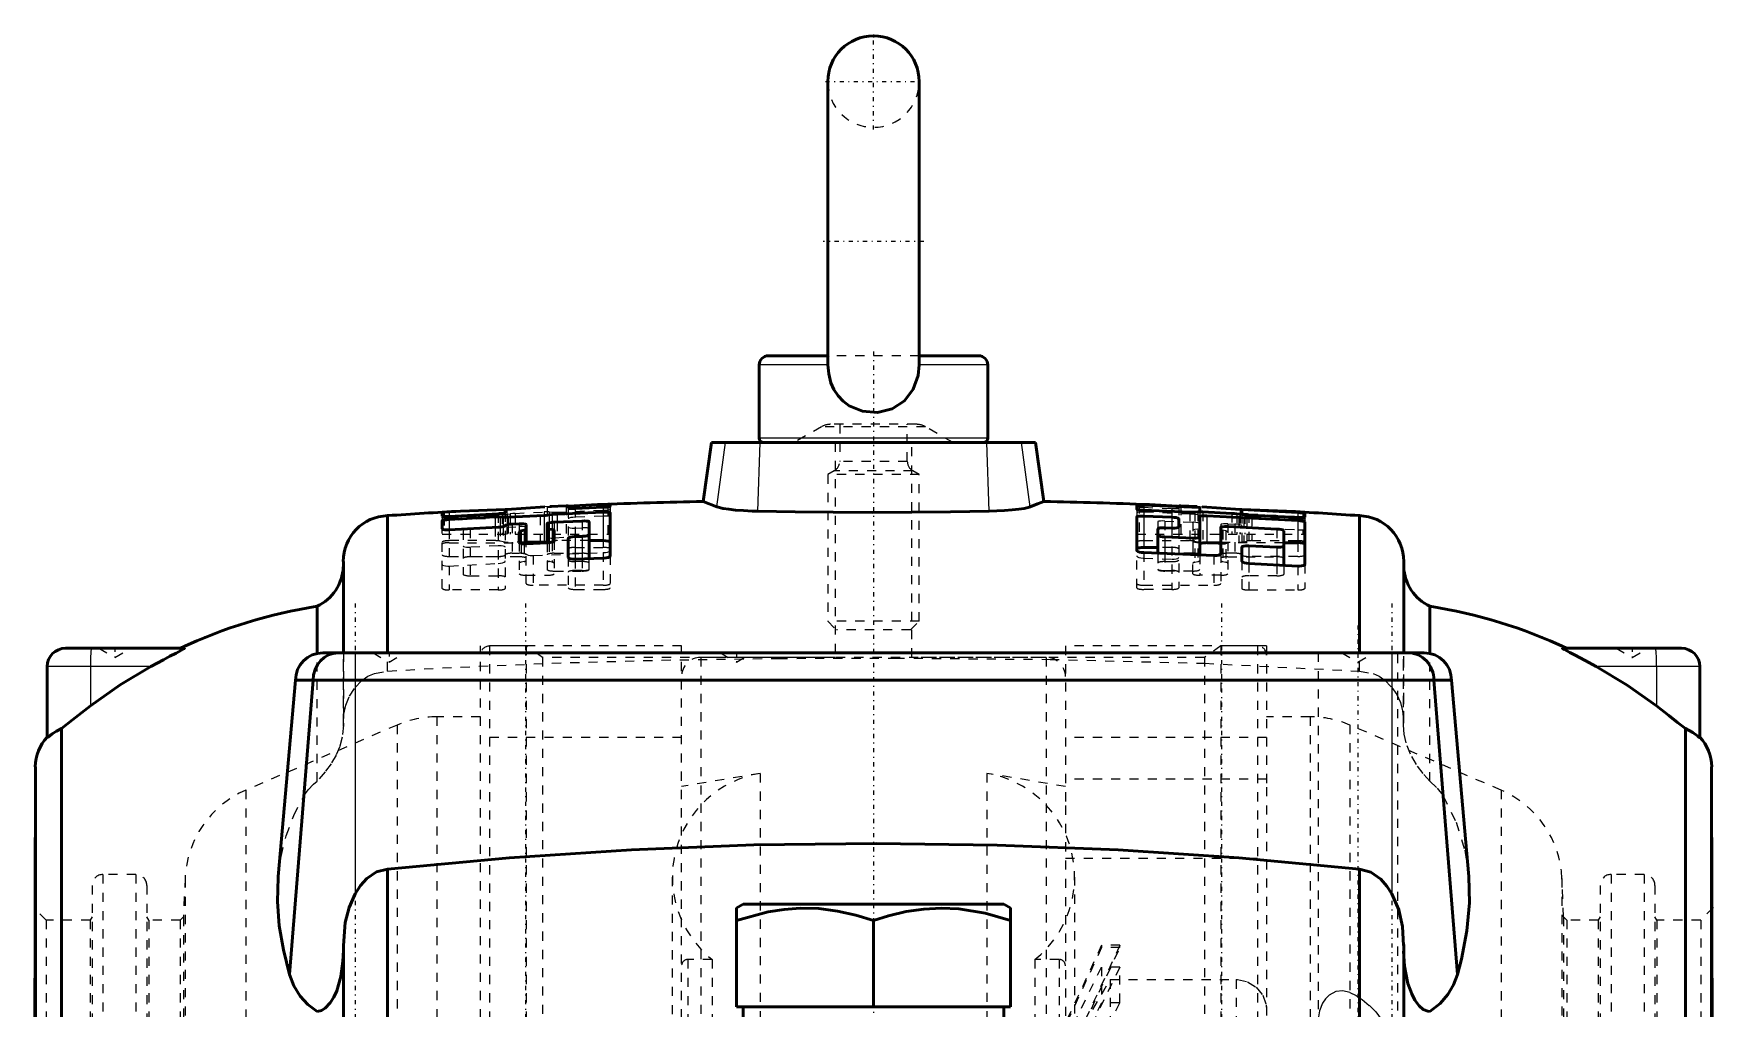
# Model space of a CAD drawing. Header units: millimetres. Extents: x -124 to 124, y -141 to 176.
# Drawn here: x -91.9 to 91.9, y 69.1 to 175.8 of the extents above; entities that cross this region are included whole.
import ezdxf

# ---------------------------------------------------------------- set-up
doc = ezdxf.new("R2010")
doc.units = ezdxf.units.MM
doc.linetypes.add('Center', pattern=[1.5, 0.45, -0.5, 0.05, -0.5])
doc.linetypes.add('Dashed', pattern=[2, 1, -1])
for name, color, linetype, lineweight in [('2d ConnectionPoints', 7, 'Continuous', 50), ('AM_0', 7, 'Continuous', 50), ('AM_4', 3, 'Continuous', 25), ('AM_7', 7, 'Center', 25), ('AM_9', 6, 'Dashed', 25)]:
    doc.layers.add(name, color=color, linetype=linetype, lineweight=lineweight)

# ---------------------------------------------------------------- blocks, each defined once
blk = doc.blocks.new('1_SKF_MBL_24_0_in_SKFSNL5246201224KH3024_0')
at = {"layer": 'AM_9'}
for p, q in [((24.96, 76), (21, 67.5)), ((24.96, 75.76), (21, 67.23)), ((26.96, 76), (23, 67.5)), ((23, 67.23), (26.96, 75.76)), ((26.96, 76), (24.96, 76)), ((24.96, 76), (24.96, 75.76)), ((26.96, 75.76), (24.96, 75.76)), ((26.96, 75.76), (26.96, 76)), ((21, 65.54), (24.96, 73.61)), ((26.96, 73.61), (23, 65.54)), ((26.96, 73.61), (24.96, 73.61)), ((24.96, 73.61), (24.96, 69.71)), ((26.96, 69.71), (26.96, 73.61)), ((24.96, 69.71), (21, 61.64)), ((23, 61.64), (26.96, 69.71)), ((26.96, 69.71), (24.96, 69.71))]:
    blk.add_line(p, q, dxfattribs=at)
blk = doc.blocks.new('2_SKF_KML_24_0_in_SKFSNL5246201224KH3024_0')
at = {"layer": 'AM_9'}
for p, q in [((23.01, 67.25), (25.89, 72.25)), ((25.89, 72.25), (39.67, 72.25)), ((25.89, 72.25), (25.89, 6)), ((39.67, 72.25), (39.67, 6))]:
    blk.add_line(p, q, dxfattribs=at)
blk.add_lwpolyline([(39.67, 72.25), (39.84, 72.25), (40.93, 72), (41.88, 71.41), (42.58, 70.54), (42.95, 69.48), (43, 68.91)], dxfattribs=at)
blk = doc.blocks.new('4_FRB_22_215_location_rng_1_0_in_SKFSNL5246201224KH3024_0')
at = {"layer": 'AM_9'}
for p, q in [((43, 108.75), (21, 108.75)), ((21, 108.75), (21, 91.28)), ((43, 108.75), (43, 93.31)), ((43, 98.75), (21, 98.75)), ((43, 94.18), (21, 94.18)), ((21, 85.52), (43, 85.52))]:
    blk.add_line(p, q, dxfattribs=at)
blk = doc.blocks.new('5_FRB_22_215_location_rng_2_0_in_SKFSNL5246201224KH3024_0')
at = {"layer": 'AM_9'}
for p, q in [((-43, 0), (-43, 108.75)), ((-21, 108.75), (-43, 108.75)), ((-21, 0), (-21, 108.75)), ((-21, 98.75), (-43, 98.75))]:
    blk.add_line(p, q, dxfattribs=at)
blk = doc.blocks.new('6_1224_KM_simple_0_in_SKFSNL5246201224KH3024_0')
at = {"layer": 'AM_9'}
for p, q in [((18.9, 107.5), (-18.9, 107.5)), ((-18.9, 107.5), (-18.9, -107.5)), ((18.9, 107.5), (18.9, -107.5)), ((-12.4, 94.81), (-21, 93.37)), ((-12.4, 94.81), (-12.4, -94.81)), ((21, 93.37), (12.4, 94.81)), ((12.4, 94.81), (12.4, -94.81)), ((21, 91.28), (21, 0)), ((-22.01, 83.46), (-22.01, -83.46)), ((22.01, -83.46), (22.01, 83.46)), ((-17.66, 74.45), (-20.3, 74.45)), ((-20.3, 74.45), (-20.3, -74.45)), ((-17.66, 74.45), (-17.66, -74.45)), ((20.3, 74.45), (17.66, 74.45)), ((17.66, 74.45), (17.66, -74.45)), ((20.3, 74.45), (20.3, -74.45))]:
    blk.add_line(p, q, dxfattribs=at)
for centre, radius, start, end in [((-18.9, 105.4), 2.1, 90, 180), ((18.9, 105.4), 2.1, 360, 90), ((-10.5, 83.46), 11.51, 99.4996, 231.5166), ((10.5, 83.46), 11.51, 308.4834, 80.5004), ((-20.3, 73.75), 0.7, 90, 180), ((20.3, 73.75), 0.7, 0, 90)]:
    blk.add_arc(centre, radius, start, end, dxfattribs=at)
blk = doc.blocks.new('7_M_10_ebolt_001_0_in_SKFSNL5246201224KH3024_0')
at = {"layer": 'AM_0'}
for p, q in [((-5, 170.5), (-5, 139.75)), ((5, 139.75), (5, 170.5)), ((-5, 140.5), (-11.5, 140.5)), ((-5, 139.5), (-5, 139.79)), ((11.5, 140.5), (5, 140.5)), ((5, 139.78), (5, 139.5)), ((-12.5, 139.5), (-12.5, 131.5)), ((12.5, 131.5), (12.5, 139.5))]:
    blk.add_line(p, q, dxfattribs=at)
blk.add_lwpolyline([(-5, 139.5), (-4.9, 138.52), (-4.65, 137.54), (-4.33, 136.8), (-3.88, 136.1), (-3.33, 135.52), (-2.66, 135.02), (-1.19, 134.43), (0.44, 134.31), (2.03, 134.7), (3.39, 135.57), (4.35, 136.83), (4.87, 138.34), (5, 139.5)], dxfattribs=at)
for centre, radius, start, end in [((0, 170.5), 5, 360, 180), ((-11.5, 139.5), 1, 90, 180), ((11.5, 139.5), 1, 0, 90), ((-12, 131.5), 0.5, 180, 270), ((12, 131.5), 0.5, 270, 0)]:
    blk.add_arc(centre, radius, start, end, dxfattribs=at)
at = {"layer": 'AM_4'}
for p, q in [((-5, 139.5), (-12.5, 139.5)), ((12.5, 139.5), (5, 139.5)), ((12.5, 131.5), (-12.5, 131.5))]:
    blk.add_line(p, q, dxfattribs=at)
at = {"layer": 'AM_7'}
for p, q in [((0, 165.25), (0, 175.75)), ((-5.25, 170.5), (5.25, 170.5)), ((5.5, 153), (-5.5, 153)), ((0, 140.97), (0, -52.5))]:
    blk.add_line(p, q, dxfattribs=at)
at = {"layer": 'AM_9'}
for p, q in [((5, 140.5), (-5, 140.5)), ((5, 139.5), (5, 139.78)), ((-5.7, 132.73), (-8.7, 131)), ((5.7, 132.73), (-5.7, 132.73)), ((4.7, 133), (-4.7, 133)), ((-3.7, 133), (-3.7, 128.94)), ((3.7, 128.94), (3.7, 133)), ((8.7, 131), (5.7, 132.73)), ((3.7, 128.94), (-3.7, 128.94)), ((-4.3, 127.9), (-5, 127.5)), ((-5, 127.5), (-5, 111.45)), ((5, 127.5), (-5, 127.5)), ((4.3, 127.9), (-4.3, 127.9)), ((5, 127.5), (4.3, 127.9)), ((5, 111.45), (5, 127.5)), ((-5, 111.45), (-4.05, 110.5)), ((5, 111.45), (-5, 111.45)), ((4.05, 110.5), (-4.05, 110.5)), ((4.05, 110.5), (5, 111.45))]:
    blk.add_line(p, q, dxfattribs=at)
for points in [[(-5, 139.79), (-5, 139.82), (-4.98, 140.11), (-4.95, 140.34), (-4.89, 140.47), (-4.85, 140.5)], [(4.85, 140.5), (4.88, 140.48), (4.94, 140.36), (4.98, 140.14), (5, 139.84), (5, 139.78)]]:
    blk.add_lwpolyline(points, dxfattribs=at)
for centre, radius, start, end in [((0, 170.5), 5, 180, 0), ((-4.7, 131), 2, 90, 120), ((4.7, 131), 2, 60, 90), ((-4.9, 128.94), 1.2, 300, 0), ((4.9, 128.94), 1.2, 180, 240)]:
    blk.add_arc(centre, radius, start, end, dxfattribs=at)
blk = doc.blocks.new('9_M_20x110_20x110_001_2_0_in_SKFSNL5246201224KH3024_0')
at = {"layer": 'AM_0'}
for p, q in [((-14.25, 80.5), (-15.01, 80.06)), ((-15, 80.07), (-15, 69.25)), ((14.25, 80.5), (-14.25, 80.5)), ((15.01, 80.06), (14.25, 80.5)), ((15, 80.07), (15, 69.25)), ((0, 78.73), (0, 69.25)), ((-15, 69.25), (15, 69.25)), ((-14.25, 69.25), (-14.25, 68)), ((14.25, 68), (14.25, 69.25))]:
    blk.add_line(p, q, dxfattribs=at)
for points in [[(0, 78.73), (-1.95, 79.31), (-3.93, 79.75), (-5.98, 80.01), (-8.03, 80.06), (-9.78, 79.93), (-11.52, 79.66), (-15, 78.73)], [(15, 78.73), (12.21, 79.52), (9.33, 79.98), (7.42, 80.07), (5.51, 79.97), (3.56, 79.68), (1.64, 79.23), (0, 78.73)]]:
    blk.add_lwpolyline(points, dxfattribs=at)
blk = doc.blocks.new('10_SNL_524_620_CAP_0_in_SKFSNL5246201224KH3024_0')
at = {"layer": 'AM_0'}
for p, q in [((-17.74, 131), (-18.64, 124.57)), ((-17.74, 131), (17.74, 131)), ((18.64, 124.57), (17.74, 131)), ((-47.19, 122.95), (-47.19, 123.37)), ((-46.97, 123.39), (-45.19, 123.51)), ((-41.06, 123.22), (-46.42, 122.93)), ((-45.19, 123.51), (-40.3, 123.67)), ((-40.3, 123.65), (-40.3, 123.33)), ((-35.95, 123.98), (-40.11, 123.68)), ((-33.62, 124.07), (-35.41, 124)), ((-34.62, 123.18), (-29.57, 123.38)), ((-33.4, 124.06), (-30.2, 124.22)), ((-33.4, 123.82), (-33.4, 124.07)), ((-29.57, 123.92), (-32.63, 123.8)), ((-30.2, 124.22), (-29.06, 124.25)), ((-28.8, 124.26), (-28.8, 124)), ((-28.8, 123.32), (-28.8, 118.61)), ((-18.64, 124.57), (-17.14, 123.96)), ((28.8, 123.71), (28.8, 124.14)), ((29.57, 124.14), (35.7, 123.89)), ((34.62, 123.4), (29.57, 123.6)), ((35.7, 123.89), (30.2, 124.22)), ((33.62, 124.07), (35.41, 124)), ((35.47, 123.42), (35.16, 123.4)), ((35.7, 123.89), (35.7, 123.42)), ((35.95, 123.98), (40.11, 123.68)), ((39.21, 123.26), (36.02, 123.41)), ((40.07, 123.17), (39.75, 123.21)), ((40.3, 123.67), (40.3, 123.14)), ((40.3, 123.67), (46.42, 123.34)), ((45.19, 123.51), (40.3, 123.67)), ((47.19, 123.26), (47.19, 122.83)), ((-53.16, 108), (-53.16, 123.01)), ((-47.19, 121.55), (-47.19, 122.46)), ((-46.42, 122.59), (-41.38, 122.87)), ((-41.06, 121.75), (-46.42, 121.46)), ((-40.84, 122.87), (-40.52, 122.84)), ((-39.98, 122.84), (-36.02, 123.03)), ((-38.76, 122.12), (-39.53, 122.09)), ((-38.54, 121.33), (-38.22, 121.41)), ((-38, 122.03), (-38, 119.92)), ((-35.7, 122.13), (-35.7, 120.03)), ((-35.47, 123.08), (-35.16, 123.13)), ((-35.47, 121.53), (-35.16, 121.49)), ((-31.87, 122.42), (-34.93, 122.3)), ((-34.93, 121.38), (-34.93, 120.25)), ((-31.1, 122.32), (-31.1, 118.3)), ((28.8, 119.21), (28.8, 122.86)), ((29.57, 122.95), (32.63, 122.83)), ((31.1, 121.56), (31.1, 118.9)), ((32.63, 121.65), (31.87, 121.68)), ((33.4, 122.69), (33.4, 121.77)), ((35.7, 122.91), (35.7, 118.71)), ((36.46, 122.98), (46.42, 122.47)), ((38, 121.71), (38, 118.84)), ((44.13, 121.54), (38.76, 121.82)), ((46.42, 122.79), (40.61, 123.11)), ((44.89, 121.36), (44.89, 117.58)), ((47.19, 122.33), (47.19, 117.68)), ((53.16, 108), (53.16, 123.01)), ((-38.76, 120.08), (-38.76, 121.21)), ((-36.02, 120.1), (-38, 120.1)), ((-35.7, 120.03), (-38, 119.92)), ((-33.4, 118.44), (-33.4, 120.5)), ((-32.63, 120.71), (-31.87, 120.74)), ((-29.57, 120.28), (-31.1, 120.28)), ((31.1, 119.53), (29.57, 119.53)), ((31.87, 120.68), (34.93, 120.56)), ((38, 120.05), (36.46, 120.05)), ((40.3, 118.05), (40.3, 119.56)), ((41.06, 119.71), (44.13, 119.55)), ((46.42, 120.05), (44.89, 120.05)), ((-58, 118), (-58, 108)), ((-29.57, 118.36), (-32.63, 118.24)), ((37.23, 118.65), (29.57, 118.97)), ((46.42, 117.49), (41.06, 117.78)), ((58.01, 108), (58.01, 118)), ((-60.88, 107.93), (-60.88, 113.09)), ((60.88, 107.93), (60.88, 113.09)), ((-88.4, 108.5), (-75.38, 108.5)), ((75.38, 108.5), (88.4, 108.5)), ((60.24, 108), (-60.24, 108)), ((-90.4, 106.5), (-90.4, 98.72)), ((-63.24, 105), (-65.12, 83.52)), ((-63.9, 72.8), (-61.31, 105)), ((63.24, 105), (-63.24, 105)), ((63.9, 72.8), (61.31, 105)), ((65.12, 83.52), (63.24, 105)), ((90.4, 106.5), (90.4, 98.72)), ((-88.82, 0), (-88.82, 99.71)), ((88.82, 0), (88.82, 99.71)), ((-91.89, 0), (-91.7, 95.54)), ((-91.7, 0), (-91.7, 95.54)), ((91.89, 0), (91.7, 95.54)), ((91.7, 0), (91.7, 95.54)), ((-53.16, 0), (-53.16, 84.33)), ((53.16, 0), (53.16, 84.33)), ((-58, 76.06), (-58, 0)), ((58.01, 0), (58.01, 76.1))]:
    blk.add_line(p, q, dxfattribs=at)
for points in [[(-47.19, 123.37), (-47.15, 123.37), (-47.02, 123.39), (-46.97, 123.39)], [(-40.3, 123.33), (-40.34, 123.3), (-40.46, 123.28), (-40.66, 123.25), (-40.9, 123.23), (-41.06, 123.22)], [(-40.3, 123.65), (-40.25, 123.67), (-40.11, 123.68)], [(-35.16, 123.13), (-34.95, 123.16), (-34.7, 123.18), (-34.62, 123.18)], [(-33.62, 124.07), (-33.48, 124.07), (-33.41, 124.07), (-33.4, 124.07)], [(-32.63, 123.8), (-32.89, 123.79), (-33.11, 123.79), (-33.28, 123.8), (-33.38, 123.81), (-33.4, 123.82)], [(-28.8, 124), (-28.85, 123.98), (-28.97, 123.96), (-29.17, 123.94), (-29.4, 123.93), (-29.57, 123.92)], [(-29.57, 123.38), (-29.32, 123.39), (-29.09, 123.38), (-28.92, 123.36), (-28.82, 123.34), (-28.8, 123.32)], [(-29.06, 124.25), (-28.9, 124.26), (-28.82, 124.26), (-28.8, 124.26)], [(-17.14, 123.96), (-16.45, 123.79), (-15.84, 123.7), (-15.09, 123.62), (-14.23, 123.56), (-13.28, 123.51), (-12.66, 123.5)], [(-12.66, 123.5), (-8.57, 123.43), (-4.42, 123.38), (-0.12, 123.36), (4.19, 123.38), (8.44, 123.42), (12.66, 123.5)], [(12.66, 123.5), (14.32, 123.56), (15.16, 123.63), (15.89, 123.71), (16.48, 123.8), (16.92, 123.89), (17.14, 123.96)], [(17.14, 123.96), (17.96, 124.29), (18.46, 124.5), (18.64, 124.57), (18.64, 124.57)], [(28.8, 124.14), (28.85, 124.15), (28.97, 124.15), (29.16, 124.15), (29.4, 124.15), (29.57, 124.14)], [(29.57, 123.6), (29.32, 123.62), (29.09, 123.64), (28.92, 123.66), (28.82, 123.69), (28.8, 123.71)], [(33.62, 124.07), (33.48, 124.07), (33.41, 124.07), (33.4, 124.07)], [(35.16, 123.4), (34.95, 123.39), (34.7, 123.4), (34.62, 123.4)], [(35.47, 123.42), (35.68, 123.42), (35.93, 123.42), (36.02, 123.41)], [(39.21, 123.26), (39.47, 123.24), (39.69, 123.22), (39.75, 123.21)], [(40.61, 123.11), (40.36, 123.13), (40.13, 123.16), (40.07, 123.17)], [(40.3, 123.65), (40.25, 123.67), (40.11, 123.68)], [(46.42, 123.34), (46.68, 123.32), (46.9, 123.3), (47.07, 123.28), (47.17, 123.27), (47.19, 123.26)], [(-46.42, 122.93), (-46.68, 122.91), (-46.9, 122.91), (-47.07, 122.92), (-47.17, 122.93), (-47.19, 122.95)], [(-47.19, 122.46), (-47.18, 122.47), (-47.11, 122.5), (-46.96, 122.54), (-46.75, 122.57), (-46.5, 122.59), (-46.42, 122.59)], [(-46.42, 121.46), (-46.68, 121.45), (-46.9, 121.46), (-47.07, 121.49), (-47.17, 121.52), (-47.19, 121.55)], [(-41.38, 122.87), (-41.13, 122.87), (-40.9, 122.87), (-40.84, 122.87)], [(-40.3, 121.92), (-40.3, 121.92), (-40.35, 121.87), (-40.48, 121.82), (-40.68, 121.79), (-40.92, 121.76), (-41.06, 121.75)], [(-39.98, 122.84), (-40.23, 122.84), (-40.46, 122.84), (-40.52, 122.84)], [(-40.3, 121.92), (-40.29, 121.94), (-40.22, 121.98), (-40.07, 122.02), (-39.86, 122.06), (-39.61, 122.08), (-39.53, 122.09)], [(-38.76, 122.12), (-38.51, 122.13), (-38.28, 122.12), (-38.11, 122.09), (-38.02, 122.06), (-38, 122.03)], [(-38.76, 121.21), (-38.74, 121.25), (-38.64, 121.3), (-38.54, 121.33)], [(-38, 121.53), (-38.02, 121.49), (-38.12, 121.44), (-38.22, 121.41)], [(-35.47, 123.08), (-35.68, 123.05), (-35.93, 123.03), (-36.02, 123.03)], [(-35.7, 122.13), (-35.69, 122.15), (-35.62, 122.2), (-35.47, 122.24), (-35.26, 122.27), (-35.01, 122.29), (-34.93, 122.3)], [(-35.47, 121.53), (-35.62, 121.57), (-35.69, 121.62), (-35.7, 121.63)], [(-35.16, 121.49), (-35.01, 121.45), (-34.94, 121.4), (-34.93, 121.38)], [(-31.87, 122.42), (-31.61, 122.43), (-31.39, 122.41), (-31.22, 122.39), (-31.12, 122.35), (-31.1, 122.32)], [(28.8, 122.86), (28.81, 122.88), (28.88, 122.91), (29.03, 122.94), (29.24, 122.95), (29.49, 122.95), (29.57, 122.95)], [(31.1, 121.56), (31.11, 121.57), (31.18, 121.62), (31.33, 121.66), (31.54, 121.68), (31.79, 121.68), (31.87, 121.68)], [(32.63, 122.83), (32.89, 122.82), (33.11, 122.79), (33.28, 122.75), (33.38, 122.71), (33.4, 122.69)], [(33.4, 121.77), (33.4, 121.75), (33.32, 121.71), (33.17, 121.67), (32.96, 121.65), (32.72, 121.65), (32.63, 121.65)], [(35.7, 122.91), (35.7, 122.93), (35.77, 122.95), (35.92, 122.98), (36.13, 122.98), (36.38, 122.98), (36.46, 122.98)], [(38, 121.71), (38, 121.73), (38.07, 121.77), (38.22, 121.8), (38.43, 121.82), (38.68, 121.82), (38.76, 121.82)], [(44.13, 121.54), (44.38, 121.52), (44.6, 121.49), (44.77, 121.44), (44.87, 121.39), (44.89, 121.36)], [(47.19, 122.83), (47.15, 122.8), (47.02, 122.79), (46.83, 122.78), (46.59, 122.79), (46.42, 122.79)], [(46.42, 122.47), (46.68, 122.45), (46.9, 122.42), (47.07, 122.39), (47.17, 122.35), (47.19, 122.33)], [(-38, 119.92), (-38.25, 119.92), (-38.48, 119.94), (-38.65, 119.98), (-38.74, 120.04), (-38.76, 120.08)], [(-34.93, 120.25), (-34.94, 120.23), (-35.01, 120.16), (-35.16, 120.11), (-35.37, 120.06), (-35.62, 120.03), (-35.7, 120.03)], [(-33.4, 120.5), (-33.4, 120.52), (-33.32, 120.58), (-33.17, 120.64), (-32.96, 120.68), (-32.72, 120.71), (-32.63, 120.71)], [(-31.1, 120.95), (-31.11, 120.93), (-31.18, 120.87), (-31.33, 120.81), (-31.54, 120.77), (-31.79, 120.75), (-31.87, 120.74)], [(31.87, 120.68), (31.61, 120.7), (31.39, 120.74), (31.22, 120.79), (31.12, 120.85), (31.1, 120.89)], [(35.7, 120.7), (35.69, 120.68), (35.62, 120.63), (35.47, 120.59), (35.26, 120.56), (35.01, 120.56), (34.93, 120.56)], [(40.3, 119.56), (40.3, 119.58), (40.37, 119.64), (40.52, 119.68), (40.73, 119.71), (40.98, 119.72), (41.06, 119.71)], [(44.89, 119.7), (44.89, 119.7), (44.85, 119.64), (44.72, 119.59), (44.53, 119.56), (44.29, 119.55), (44.13, 119.55)], [(-32.63, 118.24), (-32.89, 118.24), (-33.11, 118.27), (-33.28, 118.32), (-33.38, 118.39), (-33.4, 118.44)], [(-28.8, 118.61), (-28.81, 118.59), (-28.88, 118.51), (-29.03, 118.44), (-29.24, 118.39), (-29.49, 118.36), (-29.57, 118.36)], [(29.57, 118.97), (29.32, 118.99), (29.09, 119.03), (28.92, 119.09), (28.82, 119.16), (28.8, 119.21)], [(38, 118.84), (37.99, 118.81), (37.92, 118.74), (37.77, 118.69), (37.56, 118.66), (37.31, 118.65), (37.23, 118.65)], [(41.06, 117.78), (40.81, 117.81), (40.58, 117.86), (40.41, 117.92), (40.31, 118), (40.3, 118.05)], [(47.19, 117.68), (47.19, 117.68), (47.14, 117.6), (47.01, 117.54), (46.81, 117.5), (46.57, 117.49), (46.42, 117.49)], [(-75.38, 108.5), (-75.39, 108.48), (-75.48, 108.42), (-75.72, 108.28), (-76.3, 107.98), (-76.97, 107.63), (-77.68, 107.25), (-79.07, 106.5)], [(79.07, 106.5), (77.87, 107.15), (76.7, 107.77), (76.18, 108.04), (75.6, 108.35), (75.44, 108.44), (75.38, 108.49), (75.38, 108.5)], [(-79.07, 106.5), (-82.43, 104.48), (-85.66, 102.21)], [(85.66, 102.21), (82.45, 104.47), (79.07, 106.5)], [(-85.66, 102.21), (-86.65, 101.45), (-87.62, 100.68), (-88.82, 99.71)], [(88.82, 99.71), (87.98, 100.39), (87.02, 101.15), (85.66, 102.21)], [(-88.82, 99.71), (-89.39, 99.43), (-89.85, 99.14), (-90.31, 98.78), (-90.4, 98.72)], [(90.4, 98.72), (90.35, 98.75), (90.2, 98.88), (89.64, 99.28), (88.82, 99.71)], [(53.16, 84.33), (39.98, 85.56), (26.77, 86.45), (13.54, 86.97), (0.31, 87.15), (-13.08, 86.99), (-26.46, 86.46), (-39.83, 85.58), (-53.16, 84.33)], [(-63.88, 72.81), (-64.56, 75.49), (-65.01, 78.14), (-65.2, 80.8), (-65.13, 83.42), (-65.12, 83.52)], [(-53.16, 84.33), (-54.38, 84.02), (-55.43, 83.31), (-56.13, 82.55), (-56.71, 81.64)], [(56.71, 81.64), (56.18, 82.48), (55.51, 83.24), (54.42, 84), (53.16, 84.33)], [(65.12, 83.52), (65.2, 80.63), (64.93, 77.57), (64.33, 74.47), (63.88, 72.81)], [(-56.71, 81.64), (-57.38, 80.13), (-57.8, 78.49), (-58, 75.98)], [(58, 75.98), (57.87, 78.06), (57.47, 79.88), (56.71, 81.64)], [(-60.88, 68.77), (-60.41, 68.86), (-59.98, 69.11), (-59.43, 69.69), (-59.04, 70.33), (-58.73, 71.03), (-58.29, 72.59), (-58.05, 74.23), (-58, 75.45)], [(58, 75.36), (58.1, 73.72), (58.47, 71.82), (58.88, 70.68), (59.23, 69.99), (59.7, 69.36), (60.15, 68.99), (60.66, 68.79), (60.88, 68.77)], [(-60.88, 68.77), (-61.89, 69.52), (-62.72, 70.43), (-63.41, 71.57), (-63.9, 72.8)], [(63.9, 72.8), (63.47, 71.69), (62.85, 70.62), (62.01, 69.63), (60.88, 68.77)]]:
    blk.add_lwpolyline(points, dxfattribs=at)
for centre, radius, start, end in [((0, -670.88), 795.67, 93.25561, 93.83062), ((0, -670.88), 795.67, 91.34212, 92.17519), ((0, -670.88), 795.67, 87.82476, 88.65788), ((0, -670.88), 795.67, 86.16938, 86.74439), ((-53, 118), 5.01, 91.847, 180), ((53, 118), 5.01, 360, 88.153), ((-63.01, 117.62), 5.01, 295.2051, 357.44), ((63.01, 117.62), 5.01, 182.56, 244.7949), ((-52.37, 58.75), 55, 98.9011, 115.2482), ((52.37, 58.75), 55, 64.7519, 81.0989), ((-88.4, 106.5), 2, 90, 180), ((88.4, 106.5), 2, 0, 90), ((-60.24, 105), 3, 90, 180), ((60.24, 105), 3, 0, 90), ((-86.68, 95.39), 5.03, 137.7534, 178.2516), ((86.68, 95.39), 5.03, 1.7484, 42.2466)]:
    blk.add_arc(centre, radius, start, end, dxfattribs=at)
for centre, major_axis, ratio, start_param, end_param in [((-36.02, 120.28), (0.766, 0), 0.224951, 4.712389, 5.139468), ((-29.57, 120.1), (0.766, 0), 0.224951, 0, 1.570796), ((29.57, 119.36), (0.766, 0), 0.224951, 1.570796, 3.141593), ((36.46, 119.88), (0.766, 0), 0.224951, 1.570796, 3.141593), ((46.42, 119.88), (0.766, 0), 0.224951, 0, 1.570796), ((-58.55, 105), (0, -3), 0.920505, 3.141593, 4.712389), ((58.55, 105), (0, -3), 0.920505, 1.570796, 3.141593)]:
    blk.add_ellipse(centre, major_axis=major_axis, ratio=ratio, start_param=start_param, end_param=end_param, dxfattribs=at)
at = {"layer": 'AM_4'}
for p, q in [((-17.14, 123.96), (-16.19, 131)), ((-12.66, 123.5), (-12.4, 131)), ((12.66, 123.5), (12.4, 131)), ((17.14, 123.96), (16.19, 131)), ((-46.97, 123.39), (-46.97, 122.92)), ((-34.62, 123.18), (-34.62, 122.31)), ((-29.57, 123.38), (-29.57, 120.28)), ((-29.06, 124.25), (-29.06, 123.95)), ((29.57, 124.14), (29.57, 123.6)), ((40.11, 123.68), (40.11, 123.16)), ((46.42, 123.34), (46.42, 122.79)), ((-46.42, 122.59), (-46.42, 121.46)), ((-41.38, 122.87), (-41.38, 121.73)), ((-40.84, 122.87), (-40.84, 121.77)), ((-40.52, 122.84), (-40.52, 121.82)), ((-39.98, 122.84), (-39.98, 122.04)), ((-38.54, 121.33), (-38.54, 119.96)), ((-38.22, 121.41), (-38.22, 119.92)), ((-36.02, 123.03), (-36.02, 120.1)), ((-35.47, 123.08), (-35.47, 122.24)), ((-35.47, 121.53), (-35.47, 120.05)), ((-35.16, 123.13), (-35.16, 122.28)), ((-35.16, 121.49), (-35.16, 120.11)), ((29.57, 122.95), (29.57, 119.53)), ((32.63, 122.83), (32.63, 121.65)), ((36.46, 122.98), (36.46, 120.05)), ((46.42, 122.47), (46.42, 120.05)), ((-32.63, 120.71), (-32.63, 118.24)), ((-31.87, 120.74), (-31.87, 118.27)), ((31.87, 120.68), (31.87, 118.87)), ((34.93, 120.56), (34.93, 118.75)), ((41.06, 119.71), (41.06, 117.78)), ((44.13, 119.55), (44.13, 117.62)), ((-56.71, 108), (-56.71, 81.64)), ((56.71, 108), (56.71, 81.64)), ((-79.07, 106.5), (-90.4, 106.5)), ((-85.66, 106.5), (-85.66, 102.21)), ((90.4, 106.5), (79.07, 106.5)), ((85.66, 106.5), (85.66, 102.21))]:
    blk.add_line(p, q, dxfattribs=at)
for centre, start_param, end_param in [((-85.56, 106.5), 6.283185, 7.853982), ((85.56, 106.5), 4.712389, 6.283185)]:
    blk.add_ellipse(centre, major_axis=(0, 2), ratio=0.053063, start_param=start_param, end_param=end_param, dxfattribs=at)
at = {"layer": 'AM_7'}
for p, q in [((-56.71, 113.4), (-56.71, -5.4)), ((-38.09, 113.4), (-38.09, -5.4)), ((38.09, 113.4), (38.09, -5.4)), ((56.71, 113.4), (56.71, -5.4)), ((53, 111), (53, 45)), ((-83, 108.55), (-83, 107.44)), ((83, 108.55), (83, 107.44)), ((-53, 108.05), (-53, 106.94)), ((-15, 108.05), (-15, 106.94))]:
    blk.add_line(p, q, dxfattribs=at)
at = {"layer": 'AM_9'}
for p, q in [((-4.19, 131), (-4.19, 107.5)), ((4.19, 107.5), (4.19, 131)), ((-40.3, 123.67), (-46.42, 123.34)), ((-46.42, 123.34), (-46.42, 122.59)), ((-41.06, 123.22), (-41.06, 114.88)), ((-40.3, 123.67), (-40.3, 123.65)), ((-40.3, 123.33), (-40.3, 115.05)), ((-40.11, 123.68), (-40.11, 121)), ((-40.07, 123.17), (-39.75, 123.21)), ((-40.07, 123.17), (-40.07, 121)), ((-39.75, 123.21), (-39.75, 121)), ((-39.21, 123.26), (-36.02, 123.41)), ((-39.21, 123.26), (-39.21, 121)), ((-36.02, 123.41), (-36.02, 123.03)), ((-35.41, 124), (-35.95, 123.98)), ((-29.57, 124.14), (-35.7, 123.89)), ((-35.7, 123.89), (-33.4, 124.06)), ((-35.7, 123.99), (-35.7, 122.13)), ((-35.47, 123.42), (-35.47, 123.08)), ((-35.47, 123.42), (-35.16, 123.4)), ((-35.16, 123.4), (-35.16, 123.13)), ((-34.62, 123.4), (-29.57, 123.6)), ((-34.62, 123.4), (-34.62, 123.18)), ((-33.62, 124.07), (-33.62, 121)), ((-33.4, 123.82), (-33.4, 120.5)), ((-32.63, 123.8), (-32.63, 120.71)), ((-29.57, 124.14), (-29.57, 123.38)), ((-29.06, 123.95), (-29.06, 121)), ((-28.8, 124), (-28.8, 123.32)), ((28.8, 124.26), (28.8, 124.14)), ((28.8, 123.71), (28.8, 122.86)), ((29.06, 124.25), (29.06, 121)), ((30.2, 124.22), (29.06, 124.25)), ((29.57, 123.92), (32.63, 123.8)), ((29.57, 123.6), (29.57, 122.95)), ((34.62, 123.18), (29.57, 123.38)), ((32.63, 123.8), (32.63, 122.83)), ((33.4, 124.07), (33.4, 122.69)), ((33.62, 124.07), (33.62, 121)), ((34.62, 123.4), (34.62, 120.28)), ((35.16, 123.4), (35.16, 117.91)), ((35.41, 124), (35.95, 123.98)), ((35.47, 123.42), (35.47, 117.98)), ((35.7, 123.99), (35.7, 123.89)), ((35.7, 123.42), (35.7, 122.91)), ((36.02, 123.41), (36.02, 120.1)), ((39.21, 123.26), (39.21, 121)), ((39.75, 123.21), (39.75, 121)), ((40.07, 123.17), (40.07, 121)), ((40.11, 123.16), (40.11, 121)), ((40.3, 123.14), (40.3, 119.56)), ((41.06, 123.22), (41.06, 119.71)), ((41.06, 123.22), (46.42, 122.93)), ((46.97, 123.39), (45.19, 123.51)), ((46.97, 123.39), (46.97, 121)), ((47.19, 123.37), (47.19, 123.26)), ((-47.19, 122.95), (-47.19, 122.46)), ((-47.19, 115.05), (-47.19, 121.55)), ((-46.97, 122.92), (-46.97, 121)), ((-46.42, 122.79), (-40.61, 123.11)), ((-36.46, 122.98), (-46.42, 122.47)), ((-46.42, 121.46), (-46.42, 118.55)), ((-44.89, 121.36), (-44.89, 116.6)), ((-44.13, 121.54), (-38.76, 121.82)), ((-44.13, 121.54), (-44.13, 116.43)), ((-41.38, 121.73), (-41.38, 120.28)), ((-40.84, 121.77), (-40.84, 120.22)), ((-40.61, 123.11), (-40.61, 121)), ((-40.52, 121.82), (-40.52, 120.15)), ((-39.98, 122.04), (-39.98, 120.1)), ((-39.53, 122.09), (-39.53, 118.9)), ((-38.76, 122.12), (-38.76, 121.21)), ((-36.46, 122.98), (-36.46, 120.05)), ((-35.47, 122.24), (-35.47, 121.53)), ((-35.16, 122.28), (-35.16, 121.49)), ((-34.93, 122.3), (-34.93, 121.38)), ((-34.62, 122.31), (-34.62, 120.28)), ((-29.57, 122.95), (-32.63, 122.83)), ((-32.63, 121.65), (-31.87, 121.68)), ((-31.87, 122.42), (-31.87, 120.74)), ((31.1, 122.32), (31.1, 121.56)), ((31.87, 122.42), (31.87, 120.68)), ((31.87, 122.42), (34.93, 122.3)), ((32.63, 121.65), (32.63, 114.93)), ((33.4, 121.77), (33.4, 115.11)), ((34.93, 122.3), (34.93, 120.56)), ((35.47, 123.08), (35.16, 123.13)), ((35.47, 121.53), (35.16, 121.49)), ((39.98, 122.84), (36.02, 123.03)), ((38, 122.03), (38, 121.71)), ((38.22, 121.41), (38.22, 117.98)), ((38.54, 121.33), (38.22, 121.41)), ((38.54, 121.33), (38.54, 117.91)), ((38.76, 122.12), (38.76, 116.66)), ((38.76, 122.12), (39.53, 122.09)), ((39.53, 122.09), (39.53, 118.9)), ((39.98, 122.84), (39.98, 120.1)), ((40.84, 122.87), (40.52, 122.84)), ((40.52, 122.84), (40.52, 120.15)), ((40.61, 123.11), (40.61, 121)), ((40.84, 122.87), (40.84, 120.22)), ((41.06, 121.75), (46.42, 121.46)), ((41.38, 122.87), (41.38, 120.28)), ((46.42, 122.59), (41.38, 122.87)), ((44.13, 121.54), (44.13, 119.55)), ((46.42, 122.79), (46.42, 122.47)), ((47.19, 122.83), (47.19, 122.33)), ((-47.19, 121), (-28.8, 121)), ((-41.38, 120.28), (-46.42, 120.28)), ((-46.42, 120.05), (-36.46, 120.05)), ((-41.06, 119.71), (-44.13, 119.55)), ((-40.52, 120.15), (-40.84, 120.22)), ((-38, 120.1), (-39.98, 120.1)), ((-38.76, 120.08), (-38.76, 116.66)), ((-38.54, 119.96), (-38.54, 117.91)), ((-38.22, 119.92), (-38.22, 117.98)), ((-38, 115.57), (-38, 119.92)), ((-35.7, 120.03), (-35.7, 116.48)), ((-35.16, 120.22), (-35.47, 120.15)), ((-35.47, 120.05), (-35.47, 117.98)), ((-35.16, 120.11), (-35.16, 117.91)), ((-31.87, 120.68), (-34.93, 120.56)), ((-34.93, 120.25), (-34.93, 116.66)), ((-31.1, 120.28), (-34.62, 120.28)), ((-32.63, 119.53), (-29.57, 119.53)), ((-29.57, 120.28), (-29.57, 119.53)), ((28.8, 121), (47.19, 121)), ((29.57, 120.28), (34.62, 120.28)), ((32.63, 119.53), (31.1, 119.53)), ((32.63, 120.71), (31.87, 120.74)), ((35.16, 120.22), (35.47, 120.15)), ((35.7, 120.03), (38, 119.92)), ((36.02, 120.1), (39.98, 120.1)), ((44.89, 120.05), (38, 120.05)), ((40.52, 120.15), (40.84, 120.22)), ((41.38, 120.28), (46.42, 120.28)), ((46.42, 120.05), (46.42, 118.55)), ((-58, 117.71), (-58, 117.92)), ((-58, 100.31), (-58, 117.92)), ((-58, 100.07), (-58, 117.71)), ((-58, 99.96), (-58, 117.62)), ((-46.42, 118.55), (-41.06, 118.55)), ((-46.42, 117.49), (-41.06, 117.78)), ((-38.76, 118.5), (-44.13, 118.5)), ((-39.53, 118.9), (-38.76, 118.9)), ((-38.22, 117.98), (-38.54, 117.91)), ((-37.23, 118.65), (-29.57, 118.97)), ((-37.23, 118.65), (-37.23, 115.4)), ((-35.16, 117.91), (-35.47, 117.98)), ((-34.93, 118.9), (-31.87, 118.9)), ((-33.4, 118.44), (-33.4, 115.11)), ((-32.63, 118.24), (-32.63, 114.93)), ((-31.87, 117.98), (-32.63, 117.98)), ((-31.87, 118.27), (-31.87, 116.95)), ((-31.1, 117.12), (-31.1, 118.3)), ((-29.57, 118.97), (-29.57, 114.93)), ((-28.8, 118.61), (-28.8, 115.11)), ((28.8, 115.11), (28.8, 119.21)), ((29.57, 118.97), (29.57, 114.93)), ((29.57, 118.36), (32.63, 118.24)), ((31.1, 118.9), (31.1, 117.12)), ((34.93, 118.9), (31.87, 118.9)), ((31.87, 118.87), (31.87, 116.95)), ((31.87, 117.98), (32.63, 117.98)), ((34.93, 116.66), (34.93, 118.75)), ((35.16, 117.91), (35.47, 117.98)), ((35.7, 118.71), (35.7, 116.48)), ((37.23, 118.65), (37.23, 115.4)), ((38, 118.84), (38, 115.57)), ((38.22, 117.98), (38.54, 117.91)), ((39.53, 118.9), (38.76, 118.9)), ((38.76, 118.5), (44.13, 118.5)), ((40.3, 118.05), (40.3, 115.05)), ((46.42, 118.55), (41.06, 118.55)), ((41.06, 117.78), (41.06, 114.88)), ((47.19, 117.68), (47.19, 115.05)), ((58, 117.92), (58, 117.71)), ((58, 100.31), (58, 117.92)), ((58, 100.07), (58, 117.71)), ((58, 117.62), (58, 99.97)), ((-46.42, 117.49), (-46.42, 114.88)), ((-44.13, 116.43), (-41.06, 116.43)), ((-38, 116.48), (-35.7, 116.48)), ((-34.93, 116.95), (-31.87, 116.95)), ((-31.87, 117), (-32.63, 117)), ((31.87, 117), (32.63, 117)), ((34.93, 116.95), (31.87, 116.95)), ((38, 116.48), (35.7, 116.48)), ((44.13, 116.43), (41.06, 116.43)), ((44.13, 117.62), (44.13, 116.43)), ((44.89, 117.58), (44.89, 116.6)), ((46.42, 117.49), (46.42, 114.88)), ((-41.06, 114.88), (-46.42, 114.88)), ((-29.57, 115.4), (-37.23, 115.4)), ((-32.63, 114.93), (-29.57, 114.93)), ((29.57, 115.4), (37.23, 115.4)), ((32.63, 114.93), (29.57, 114.93)), ((41.06, 114.88), (46.42, 114.88)), ((-84.75, 108.5), (-83, 107.49)), ((-83, 107.49), (-81.25, 108.5)), ((-38, 108.75), (-42, 108.75)), ((-42, 108.75), (-42, 0)), ((-36.21, 107.5), (-38, 108.75)), ((-38, 108.75), (-38, 0)), ((38, 108.75), (36.21, 107.5)), ((42, 108.75), (38, 108.75)), ((38, 108.75), (38, 0)), ((42, 108.75), (42, 0)), ((81.25, 108.5), (83, 107.49)), ((83, 107.49), (84.75, 108.5)), ((-60.88, 93.94), (-60.88, 107.93)), ((-58, 108), (-58, 100.39)), ((-54.75, 108), (-53, 106.99)), ((-53.16, 106), (-53.16, 108)), ((-53, 106.99), (-51.25, 108)), ((-4.14, 107.5), (-36.21, 107.5)), ((-36.21, 107.5), (-36.21, 0)), ((-16.75, 108), (-15, 106.99)), ((-15, 106.99), (-13.25, 108)), ((36.21, 107.5), (4.19, 107.5)), ((36.21, 107.5), (36.21, 0)), ((48.65, 108), (48.65, 67.59)), ((51.25, 108), (53, 106.99)), ((53, 106.99), (54.75, 108)), ((53.16, 106), (53.16, 108)), ((57.35, 62.85), (57.35, 108)), ((58.01, 100.38), (58.01, 108)), ((60.88, 93.94), (60.88, 107.93)), ((-63.88, 72.81), (-61.29, 105)), ((-56.71, 104.22), (-55.93, 105)), ((55.93, 105), (56.71, 104.22)), ((63.88, 72.81), (61.29, 105)), ((-52.12, 100.1), (-68.67, 92.97)), ((-58, 100.31), (-58, 100.07)), ((-52.12, 100.1), (-52.12, 0)), ((-43, 101), (-47.76, 101)), ((-47.76, 101), (-47.76, 0)), ((47.76, 101), (43, 101)), ((47.76, 101), (47.76, 0)), ((68.67, 92.97), (52.12, 100.1)), ((52.12, 100.1), (52.12, 0)), ((58, 100.07), (58, 100.31)), ((-68.67, 92.97), (-68.67, 0)), ((43, 93.31), (43, 0)), ((68.67, 92.97), (68.67, 0)), ((-80.7, 83.75), (-84.3, 83.75)), ((-84.3, 83.75), (-84.3, 0)), ((-80.7, 83.75), (-80.7, 0)), ((-75.32, 83.32), (-75.5, 79.1)), ((-75.32, 83.32), (-75.32, 0)), ((75.5, 79.1), (75.32, 83.32)), ((75.32, 83.32), (75.32, 0)), ((84.3, 83.75), (80.7, 83.75)), ((80.7, 83.75), (80.7, 0)), ((84.3, 83.75), (84.3, 0)), ((-85.5, 82.55), (-85.5, 0)), ((-79.5, 82.55), (-79.5, 0)), ((79.5, 82.55), (79.5, 0)), ((85.5, 82.55), (85.5, 0)), ((-90.5, 78.75), (-91.89, 80.14)), ((-85.5, 79.1), (-85.7, 78.75)), ((-79.3, 78.75), (-79.5, 79.1)), ((-75.5, 79.1), (-75.85, 78.75)), ((-75.5, 79.1), (-75.5, 0)), ((75.85, 78.75), (75.5, 79.1)), ((75.5, 79.1), (75.5, 0)), ((79.5, 79.1), (79.3, 78.75)), ((85.7, 78.75), (85.5, 79.1)), ((91.89, 80.14), (90.5, 78.75)), ((-85.7, 78.75), (-90.5, 78.75)), ((-90.5, 78.75), (-90.5, 0)), ((-85.7, 78.75), (-85.7, 0)), ((-75.85, 78.75), (-79.3, 78.75)), ((-79.3, 78.75), (-79.3, 0)), ((-75.85, 78.75), (-75.85, 0)), ((79.3, 78.75), (75.85, 78.75)), ((75.85, 78.75), (75.85, 0)), ((79.3, 78.75), (79.3, 0)), ((90.5, 78.75), (85.7, 78.75)), ((85.7, 78.75), (85.7, 0)), ((90.5, 78.75), (90.5, 0)), ((-58, 0), (-58, 75.98)), ((-58, 0), (-58, 75.98)), ((-58, 75.45), (-58, 75.61)), ((-58, 0), (-58, 75.45)), ((58, 75.98), (58, 0)), ((58, 0), (58, 75.98)), ((58, 75.61), (58, 75.36)), ((58, 75.4), (58, 0)), ((-63.9, 72.8), (-63.88, 72.81)), ((63.9, 72.8), (63.88, 72.81))]:
    blk.add_line(p, q, dxfattribs=at)
for points in [[(-46.42, 123.34), (-46.68, 123.32), (-46.9, 123.3), (-47.07, 123.28), (-47.17, 123.27), (-47.19, 123.26)], [(-40.61, 123.11), (-40.36, 123.13), (-40.29, 123.14)], [(-40.29, 123.14), (-40.13, 123.16), (-40.07, 123.17)], [(-39.21, 123.26), (-39.47, 123.24), (-39.69, 123.22), (-39.75, 123.21)], [(-35.7, 123.42), (-35.93, 123.42), (-36.02, 123.41)], [(-35.47, 123.42), (-35.68, 123.42), (-35.7, 123.42)], [(-35.16, 123.4), (-34.95, 123.39), (-34.7, 123.4), (-34.62, 123.4)], [(-28.8, 124.14), (-28.85, 124.15), (-28.97, 124.15), (-29.16, 124.15), (-29.4, 124.15), (-29.57, 124.14)], [(-29.57, 123.6), (-29.32, 123.62), (-29.09, 123.64), (-28.92, 123.66), (-28.82, 123.69), (-28.8, 123.71)], [(29.06, 124.25), (28.9, 124.26), (28.82, 124.26), (28.8, 124.26)], [(28.8, 124), (28.85, 123.98), (28.97, 123.96), (29.17, 123.94), (29.4, 123.93), (29.57, 123.92)], [(29.57, 123.38), (29.32, 123.39), (29.09, 123.38), (28.92, 123.36), (28.82, 123.34), (28.8, 123.32)], [(32.63, 123.8), (32.89, 123.79), (33.11, 123.79), (33.28, 123.8), (33.38, 123.81), (33.4, 123.82)], [(35.16, 123.13), (34.95, 123.16), (34.7, 123.18), (34.62, 123.18)], [(40.3, 123.33), (40.34, 123.3), (40.46, 123.28), (40.66, 123.25), (40.9, 123.23), (41.06, 123.22)], [(47.19, 123.37), (47.15, 123.37), (47.02, 123.39), (46.97, 123.39)], [(-47.19, 122.83), (-47.15, 122.8), (-47.02, 122.79), (-46.83, 122.78), (-46.59, 122.79), (-46.42, 122.79)], [(-46.42, 122.47), (-46.68, 122.45), (-46.9, 122.42), (-47.07, 122.39), (-47.17, 122.35), (-47.19, 122.33)], [(-44.13, 121.54), (-44.38, 121.52), (-44.6, 121.49), (-44.77, 121.44), (-44.87, 121.39), (-44.89, 121.36)], [(-38, 121.71), (-38, 121.73), (-38.07, 121.77), (-38.22, 121.8), (-38.43, 121.82), (-38.68, 121.82), (-38.76, 121.82)], [(-35.7, 122.91), (-35.7, 122.93), (-35.77, 122.95), (-35.92, 122.98), (-36.13, 122.98), (-36.38, 122.98), (-36.46, 122.98)], [(-32.63, 122.83), (-32.89, 122.82), (-33.11, 122.79), (-33.28, 122.75), (-33.38, 122.71), (-33.4, 122.69)], [(-33.4, 121.77), (-33.4, 121.75), (-33.32, 121.71), (-33.17, 121.67), (-32.96, 121.65), (-32.72, 121.65), (-32.63, 121.65)], [(-31.1, 121.56), (-31.11, 121.57), (-31.18, 121.62), (-31.33, 121.66), (-31.54, 121.68), (-31.79, 121.68), (-31.87, 121.68)], [(-28.8, 122.86), (-28.81, 122.88), (-28.88, 122.91), (-29.03, 122.94), (-29.24, 122.95), (-29.49, 122.95), (-29.57, 122.95)], [(31.87, 122.42), (31.61, 122.43), (31.39, 122.41), (31.22, 122.39), (31.12, 122.35), (31.1, 122.32)], [(35.7, 122.13), (35.69, 122.15), (35.62, 122.2), (35.47, 122.24), (35.26, 122.27), (35.01, 122.29), (34.93, 122.3)], [(35.16, 121.49), (35.01, 121.45), (34.94, 121.4), (34.93, 121.38)], [(35.47, 123.08), (35.68, 123.05), (35.93, 123.03), (36.02, 123.03)], [(35.47, 121.53), (35.62, 121.57), (35.69, 121.62), (35.7, 121.63)], [(38.76, 122.12), (38.51, 122.13), (38.28, 122.12), (38.11, 122.09), (38.02, 122.06), (38, 122.03)], [(38, 121.53), (38.02, 121.49), (38.12, 121.44), (38.22, 121.41)], [(38.76, 121.21), (38.74, 121.25), (38.64, 121.3), (38.54, 121.33)], [(40.3, 121.92), (40.29, 121.94), (40.22, 121.98), (40.07, 122.02), (39.86, 122.06), (39.61, 122.08), (39.53, 122.09)], [(39.98, 122.84), (40.23, 122.84), (40.46, 122.84), (40.52, 122.84)], [(40.3, 121.92), (40.3, 121.92), (40.35, 121.87), (40.48, 121.82), (40.68, 121.79), (40.92, 121.76), (41.06, 121.75)], [(41.38, 122.87), (41.13, 122.87), (40.9, 122.87), (40.84, 122.87)], [(46.42, 122.93), (46.68, 122.91), (46.9, 122.91), (47.07, 122.92), (47.17, 122.93), (47.19, 122.95)], [(47.19, 122.46), (47.18, 122.47), (47.11, 122.5), (46.96, 122.54), (46.75, 122.57), (46.5, 122.59), (46.42, 122.59)], [(46.42, 121.46), (46.68, 121.45), (46.9, 121.46), (47.07, 121.49), (47.17, 121.52), (47.19, 121.55)], [(-44.89, 119.7), (-44.89, 119.7), (-44.85, 119.64), (-44.72, 119.59), (-44.53, 119.56), (-44.29, 119.55), (-44.13, 119.55)], [(-40.3, 119.56), (-40.3, 119.58), (-40.37, 119.64), (-40.52, 119.68), (-40.73, 119.71), (-40.98, 119.72), (-41.06, 119.71)], [(-35.7, 120.7), (-35.69, 120.68), (-35.62, 120.63), (-35.47, 120.59), (-35.26, 120.56), (-35.01, 120.56), (-34.93, 120.56)], [(-31.87, 120.68), (-31.61, 120.7), (-31.39, 120.74), (-31.22, 120.79), (-31.12, 120.85), (-31.1, 120.89)], [(31.1, 120.95), (31.11, 120.93), (31.18, 120.87), (31.33, 120.81), (31.54, 120.77), (31.79, 120.75), (31.87, 120.74)], [(33.2, 120.63), (33.17, 120.64), (32.96, 120.68), (32.72, 120.71), (32.63, 120.71)], [(33.4, 120.5), (33.4, 120.52), (33.32, 120.58), (33.2, 120.63)], [(34.93, 120.25), (34.94, 120.23), (35.01, 120.16), (35.16, 120.11), (35.37, 120.06), (35.62, 120.03), (35.7, 120.03)], [(38, 119.92), (38.25, 119.92), (38.48, 119.94), (38.65, 119.98), (38.74, 120.04), (38.76, 120.08)], [(-47.19, 117.68), (-47.19, 117.68), (-47.14, 117.6), (-47.01, 117.54), (-46.81, 117.5), (-46.57, 117.49), (-46.42, 117.49)], [(-41.06, 117.78), (-40.81, 117.81), (-40.58, 117.86), (-40.41, 117.92), (-40.31, 118), (-40.3, 118.05)], [(-38, 118.84), (-37.99, 118.81), (-37.92, 118.74), (-37.77, 118.69), (-37.56, 118.66), (-37.31, 118.65), (-37.23, 118.65)], [(-29.57, 118.97), (-29.32, 118.99), (-29.09, 119.03), (-28.92, 119.09), (-28.82, 119.16), (-28.8, 119.21)], [(28.8, 118.61), (28.81, 118.59), (28.88, 118.51), (29.03, 118.44), (29.24, 118.39), (29.49, 118.36), (29.57, 118.36)], [(32.63, 118.24), (32.89, 118.24), (33.11, 118.27), (33.28, 118.32), (33.38, 118.39), (33.4, 118.44)], [(-58.53, 108), (-59.4, 107.85), (-60.21, 107.38), (-60.84, 106.64), (-61.21, 105.71), (-61.29, 105)], [(-53.16, 106), (-47.17, 106.35), (-35.18, 106.87), (-23.19, 107.2), (-10.4, 107.39), (2.4, 107.43), (19.33, 107.28), (36.25, 106.85), (53.16, 106)], [(58.53, 108), (59.4, 107.85), (60.21, 107.38), (60.84, 106.64), (61.21, 105.71), (61.29, 105)], [(-55.93, 105), (-55.31, 105.43), (-54.6, 105.74), (-53.16, 106)], [(53.16, 106), (54.65, 105.72), (55.31, 105.43), (55.93, 105)], [(-58, 100.31), (-58, 100.32), (-57.94, 101.29), (-57.73, 102.26), (-57.33, 103.27), (-56.71, 104.22)], [(56.71, 104.22), (57.24, 103.44), (57.64, 102.55), (57.88, 101.64), (58, 100.68), (58, 100.31)], [(-58, 100.07), (-58.12, 98.76), (-58.39, 97.76), (-58.79, 96.82), (-59.35, 95.85), (-60, 94.97), (-60.88, 93.94)], [(60.88, 93.94), (60.13, 94.8), (59.39, 95.79), (58.75, 96.9), (58.27, 98.14), (58.06, 99.09), (58, 100.07)], [(-62.33, 92.35), (-61.85, 93), (-61.25, 93.63), (-60.88, 93.94)], [(60.88, 93.94), (61.67, 93.2), (62.3, 92.39), (62.33, 92.35)], [(-65.12, 83.52), (-64.82, 85.73), (-64.26, 87.98), (-63.43, 90.21), (-62.31, 92.34)], [(62.31, 92.34), (63.74, 89.47), (64.68, 86.4), (65.12, 83.55), (65.12, 83.52)], [(52.12, 70.82), (51.33, 71.01), (50.58, 70.93), (49.87, 70.56), (49.45, 70.15), (49.14, 69.68), (48.81, 68.84), (48.66, 67.94), (48.65, 67.59)], [(52.12, 70.82), (52.81, 70.49), (53.47, 70.07), (54.25, 69.42), (54.95, 68.71), (55.81, 67.57), (56.48, 66.38), (56.98, 65.12), (57.27, 63.86), (57.35, 62.84)]]:
    blk.add_lwpolyline(points, dxfattribs=at)
for centre, radius, start, end in [((-53, 118), 5.01, 180, 180.9706), ((-63.01, 117.62), 5.01, 357.44, 0.9706), ((53, 118), 5.01, 359.0294, 360), ((63.01, 117.62), 5.01, 179.0294, 182.56), ((-42, 107.75), 1, 90, 180), ((42, 107.75), 1, 0, 90), ((-47.76, 89.98), 11.02, 90, 113.3071), ((47.76, 89.98), 11.02, 66.6929, 90), ((-64.31, 82.85), 11.02, 113.3071, 177.5572), ((64.31, 82.85), 11.02, 2.4428, 66.6929), ((-84.3, 82.55), 1.2, 90, 180), ((-80.7, 82.55), 1.2, 360, 90), ((80.7, 82.55), 1.2, 90, 180), ((84.3, 82.55), 1.2, 360, 90)]:
    blk.add_arc(centre, radius, start, end, dxfattribs=at)
for centre, start_param, end_param in [((-46.42, 120.1), 1.570796, 3.141593), ((-46.42, 119.88), 1.570796, 3.141593), ((-41.38, 120.1), 0.785398, 1.570796), ((-39.98, 120.28), 3.926991, 4.712389), ((-36.46, 119.88), 0, 1.570796), ((-36.02, 120.28), -1.143718, -0.785398), ((-34.62, 120.1), -4.28531, -3.926991), ((-34.62, 120.1), 1.570796, 1.997875), ((-32.63, 119.36), 1.570796, 3.141593), ((-29.57, 119.36), 0, 1.570796), ((29.57, 120.1), 1.570796, 3.141593), ((32.63, 119.36), 6.283185, 7.853982), ((34.62, 120.1), 0.785398, 1.570796), ((36.02, 120.28), 3.926991, 4.712389), ((39.98, 120.28), 4.712389, 5.497787), ((41.38, 120.1), 1.570796, 2.356194), ((46.42, 120.1), 0, 1.570796), ((-46.42, 118.72), 3.141593, 4.712389), ((-44.13, 118.33), 1.570796, 3.141593), ((-41.06, 118.72), 4.712389, 6.283185), ((-39.53, 118.72), 1.570796, 3.141593), ((-38.76, 118.72), 6.283185, 7.853982), ((-38.76, 118.33), 0, 1.570796), ((-38, 117.79), 2.356194, 3.141593), ((-38.76, 118.11), 5.497787, 6.283185), ((-34.93, 118.72), 1.570796, 3.141593), ((-34.93, 118.11), 3.141593, 3.926991), ((-35.7, 117.79), 0, 0.785398), ((-32.63, 118.15), 3.141593, 4.712389), ((-31.87, 118.72), 6.283185, 7.853982), ((-31.87, 117.81), 0, 1.570796), ((31.87, 118.72), 1.95315, 3.141593), ((31.87, 117.81), 1.570796, 3.141593), ((31.87, 118.72), 1.570796, 1.95315), ((32.63, 118.15), 4.712389, 6.283185), ((34.93, 118.72), 0, 1.570796), ((35.7, 117.79), 2.356194, 3.141593), ((34.93, 118.11), 5.497787, 6.283185), ((38.76, 118.72), 1.570796, 3.141593), ((38.76, 118.33), 1.570796, 3.141593), ((38.76, 118.11), 3.141593, 3.926991), ((38, 117.79), 0, 0.785398), ((39.53, 118.72), 6.283185, 7.853982), ((41.06, 118.72), 3.141593, 4.712389), ((44.13, 118.33), 0, 1.570796), ((46.42, 118.72), 4.712389, 6.283185), ((-44.13, 116.6), 3.141593, 4.712389), ((-41.06, 116.26), 0, 1.570796), ((-38, 116.66), 3.141593, 4.712389), ((-34.93, 117.12), 3.141593, 4.712389), ((-35.7, 116.66), 4.712389, 6.283185), ((-32.63, 116.83), 1.570796, 3.141593), ((-31.87, 117.17), 4.712389, 6.283185), ((-31.87, 117.12), 4.712389, 6.283185), ((31.87, 117.17), 3.141593, 4.712389), ((31.87, 117.12), 3.141593, 4.712389), ((32.63, 116.83), 0, 1.570796), ((34.93, 117.12), 4.712389, 6.283185), ((35.7, 116.66), 3.141593, 4.712389), ((38, 116.66), 4.712389, 6.283185), ((41.06, 116.26), 1.570796, 3.141593), ((44.13, 116.6), 4.712389, 6.283185), ((-46.42, 115.05), 3.141593, 4.712389), ((-41.06, 115.05), 4.712389, 6.283185), ((-37.23, 115.57), 3.141593, 4.712389), ((-32.63, 115.11), 3.141593, 4.712389), ((-29.57, 115.57), 4.712389, 6.283185), ((-29.57, 115.11), 4.712389, 6.283185), ((29.57, 115.57), 3.141593, 4.712389), ((29.57, 115.11), 3.141593, 4.712389), ((32.63, 115.11), 4.712389, 6.283185), ((37.23, 115.57), 4.712389, 6.283185), ((41.06, 115.05), 3.141593, 4.712389), ((46.42, 115.05), 4.712389, 6.283185)]:
    blk.add_ellipse(centre, major_axis=(0.766, 0), ratio=0.224951, start_param=start_param, end_param=end_param, dxfattribs=at)

msp = doc.modelspace()

# ---------------------------------------------------------------- linework, layer by layer
at = {"layer": '2d ConnectionPoints'}
for p in [(0, 175.5), (0, 131), (0, 131)]:
    msp.add_point(p, dxfattribs=at)

# ---------------------------------------------------------------- block references
for name in ['7_M_10_ebolt_001_0_in_SKFSNL5246201224KH3024_0', '10_SNL_524_620_CAP_0_in_SKFSNL5246201224KH3024_0', '5_FRB_22_215_location_rng_2_0_in_SKFSNL5246201224KH3024_0', '4_FRB_22_215_location_rng_1_0_in_SKFSNL5246201224KH3024_0', '6_1224_KM_simple_0_in_SKFSNL5246201224KH3024_0', '9_M_20x110_20x110_001_2_0_in_SKFSNL5246201224KH3024_0', '1_SKF_MBL_24_0_in_SKFSNL5246201224KH3024_0', '2_SKF_KML_24_0_in_SKFSNL5246201224KH3024_0']:
    msp.add_blockref(name, (0, 0))

doc.saveas('drawing.dxf')
